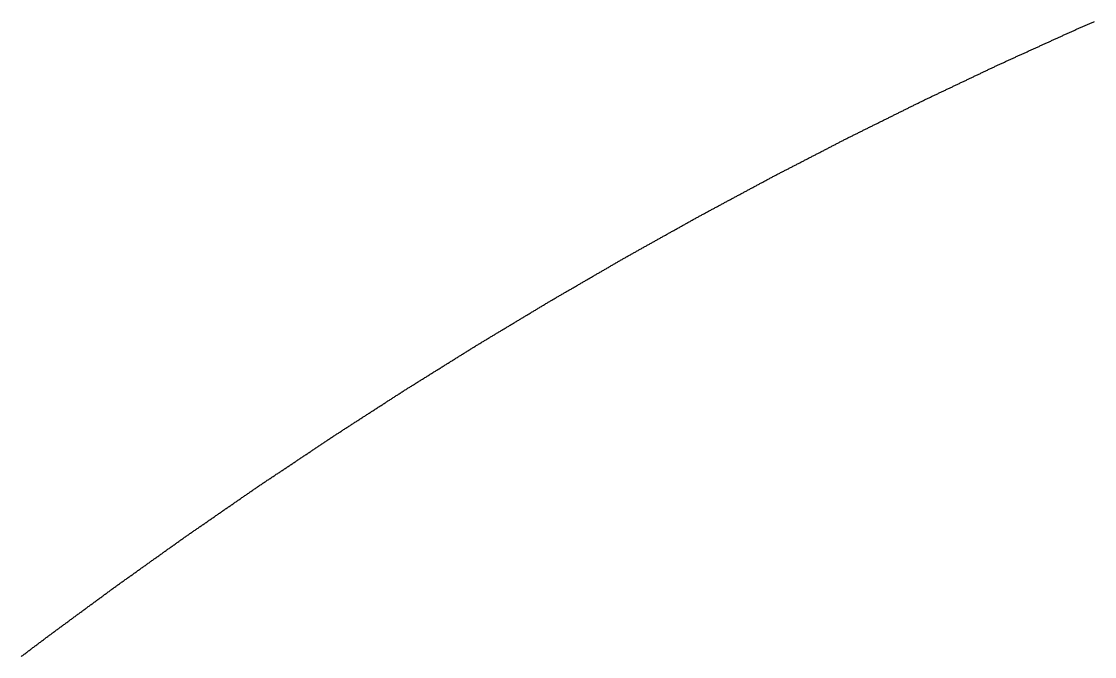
# Model space of a CAD drawing. Extents: x 1 to 322, y 1 to 270.
# Drawn here: x 123.01 to 135.96, y 8.14 to 15.8 of the extents above; entities that cross this region are included whole.
import ezdxf

# ---------------------------------------------------------------- set-up
doc = ezdxf.new("R2010")
doc.units = 0
doc.layers.get('0').update_dxf_attribs({"linetype": 'CONTINUOUS'})

msp = doc.modelspace()

# ---------------------------------------------------------------- linework, layer by layer
msp.add_polyline3d([(123.005, 8.14052, 0), (123.014, 8.14727, 0), (123.023, 8.15401, 0), (123.032, 8.16076, 0), (123.041, 8.1675, 0), (123.05, 8.17424, 0), (123.059, 8.18099, 0), (123.068, 8.18773, 0), (123.076, 8.19448, 0), (123.085, 8.20122, 0), (123.094, 8.20797, 0), (123.103, 8.21471, 0), (123.112, 8.22146, 0), (123.121, 8.2282, 0), (123.13, 8.23495, 0), (123.139, 8.24169, 0), (123.147, 8.24844, 0), (123.156, 8.25518, 0), (123.165, 8.26193, 0), (123.174, 8.26867, 0), (123.183, 8.27542, 0), (123.192, 8.28216, 0), (123.201, 8.2889, 0), (123.209, 8.29565, 0), (123.218, 8.30239, 0), (123.227, 8.30914, 0), (123.236, 8.31588, 0), (123.245, 8.32263, 0), (123.254, 8.32937, 0), (123.263, 8.33612, 0), (123.272, 8.34269, 0), (123.281, 8.34925, 0), (123.289, 8.35582, 0), (123.298, 8.36239, 0), (123.307, 8.36895, 0), (123.316, 8.37552, 0), (123.325, 8.38208, 0), (123.334, 8.38865, 0), (123.343, 8.39521, 0), (123.352, 8.40178, 0), (123.361, 8.40834, 0), (123.37, 8.41491, 0), (123.379, 8.42147, 0), (123.387, 8.42804, 0), (123.396, 8.4346, 0), (123.405, 8.44117, 0), (123.414, 8.44774, 0), (123.423, 8.4543, 0), (123.432, 8.46087, 0), (123.441, 8.46743, 0), (123.45, 8.474, 0), (123.459, 8.48056, 0), (123.468, 8.48713, 0), (123.477, 8.49369, 0), (123.485, 8.50026, 0), (123.494, 8.50682, 0), (123.503, 8.51339, 0), (123.512, 8.51995, 0), (123.521, 8.52652, 0), (123.53, 8.53309, 0), (123.539, 8.53965, 0), (123.548, 8.54622, 0), (123.557, 8.55278, 0), (123.566, 8.55935, 0), (123.575, 8.56591, 0), (123.583, 8.57248, 0), (123.592, 8.57904, 0), (123.601, 8.58561, 0), (123.61, 8.59217, 0), (123.619, 8.59874, 0), (123.628, 8.60531, 0), (123.637, 8.61187, 0), (123.646, 8.61844, 0), (123.655, 8.625, 0), (123.664, 8.63157, 0), (123.673, 8.63813, 0), (123.682, 8.6447, 0), (123.69, 8.65126, 0), (123.699, 8.65783, 0), (123.708, 8.66439, 0), (123.717, 8.67096, 0), (123.726, 8.67752, 0), (123.735, 8.68409, 0), (123.744, 8.69066, 0), (123.753, 8.69722, 0), (123.762, 8.70379, 0), (123.771, 8.71035, 0), (123.78, 8.71692, 0), (123.788, 8.72348, 0), (123.797, 8.73005, 0), (123.806, 8.73661, 0), (123.815, 8.74318, 0), (123.824, 8.74974, 0), (123.833, 8.75631, 0), (123.842, 8.76287, 0), (123.851, 8.76944, 0), (123.86, 8.77601, 0), (123.869, 8.78257, 0), (123.878, 8.78914, 0), (123.886, 8.7957, 0), (123.895, 8.80227, 0), (123.904, 8.80883, 0), (123.913, 8.8154, 0), (123.922, 8.82196, 0), (123.931, 8.82853, 0), (123.94, 8.83509, 0), (123.949, 8.84166, 0), (123.958, 8.84822, 0), (123.967, 8.85479, 0), (123.976, 8.86136, 0), (123.984, 8.86792, 0), (123.993, 8.87449, 0), (124.002, 8.88105, 0), (124.011, 8.88762, 0), (124.02, 8.89418, 0), (124.029, 8.90075, 0), (124.038, 8.90731, 0), (124.047, 8.91388, 0), (124.056, 8.92044, 0), (124.065, 8.92701, 0), (124.074, 8.93357, 0), (124.082, 8.94014, 0), (124.091, 8.94671, 0), (124.1, 8.95327, 0), (124.109, 8.95984, 0), (124.118, 8.9664, 0), (124.127, 8.97297, 0), (124.136, 8.97935, 0), (124.145, 8.98574, 0), (124.154, 8.99213, 0), (124.163, 8.99851, 0), (124.172, 9.0049, 0), (124.181, 9.01129, 0), (124.19, 9.01767, 0), (124.199, 9.02406, 0), (124.208, 9.03045, 0), (124.217, 9.03683, 0), (124.225, 9.04322, 0), (124.234, 9.04961, 0), (124.243, 9.05599, 0), (124.252, 9.06238, 0), (124.261, 9.06877, 0), (124.27, 9.07515, 0), (124.279, 9.08154, 0), (124.288, 9.08793, 0), (124.297, 9.09431, 0), (124.306, 9.1007, 0), (124.315, 9.10709, 0), (124.324, 9.11348, 0), (124.333, 9.11986, 0), (124.342, 9.12625, 0), (124.351, 9.13264, 0), (124.36, 9.13902, 0), (124.369, 9.14541, 0), (124.378, 9.1518, 0), (124.387, 9.15818, 0), (124.395, 9.16457, 0), (124.404, 9.17096, 0), (124.413, 9.17734, 0), (124.422, 9.18373, 0), (124.431, 9.19012, 0), (124.44, 9.1965, 0), (124.449, 9.20289, 0), (124.458, 9.20928, 0), (124.467, 9.21566, 0), (124.476, 9.22205, 0), (124.485, 9.22844, 0), (124.494, 9.23482, 0), (124.503, 9.24121, 0), (124.512, 9.2476, 0), (124.521, 9.25398, 0), (124.53, 9.26037, 0), (124.539, 9.26676, 0), (124.548, 9.27314, 0), (124.557, 9.27953, 0), (124.566, 9.28592, 0), (124.574, 9.2923, 0), (124.583, 9.29869, 0), (124.592, 9.30508, 0), (124.601, 9.31146, 0), (124.61, 9.31785, 0), (124.619, 9.32424, 0), (124.628, 9.33062, 0), (124.637, 9.33701, 0), (124.646, 9.3434, 0), (124.655, 9.34978, 0), (124.664, 9.35617, 0), (124.673, 9.36256, 0), (124.682, 9.36894, 0), (124.691, 9.37533, 0), (124.7, 9.38172, 0), (124.709, 9.3881, 0), (124.718, 9.39449, 0), (124.727, 9.40088, 0), (124.736, 9.40726, 0), (124.744, 9.41365, 0), (124.753, 9.42004, 0), (124.762, 9.42643, 0), (124.771, 9.43281, 0), (124.78, 9.4392, 0), (124.789, 9.44559, 0), (124.798, 9.45197, 0), (124.807, 9.45836, 0), (124.816, 9.46475, 0), (124.825, 9.47113, 0), (124.834, 9.47752, 0), (124.843, 9.48391, 0), (124.852, 9.49029, 0), (124.861, 9.49668, 0), (124.87, 9.50307, 0), (124.879, 9.50945, 0), (124.888, 9.51584, 0), (124.897, 9.52223, 0), (124.906, 9.52861, 0), (124.915, 9.535, 0), (124.923, 9.54139, 0), (124.932, 9.54777, 0), (124.941, 9.55416, 0), (124.95, 9.56055, 0), (124.959, 9.56693, 0), (124.968, 9.57332, 0), (124.977, 9.57971, 0), (124.986, 9.58609, 0), (124.995, 9.59247, 0), (125.004, 9.59868, 0), (125.013, 9.60489, 0), (125.022, 9.6111, 0), (125.031, 9.61731, 0), (125.04, 9.62352, 0), (125.049, 9.62973, 0), (125.058, 9.63593, 0), (125.067, 9.64214, 0), (125.076, 9.64835, 0), (125.085, 9.65456, 0), (125.094, 9.66077, 0), (125.103, 9.66698, 0), (125.112, 9.67319, 0), (125.121, 9.6794, 0), (125.13, 9.6856, 0), (125.139, 9.69181, 0), (125.148, 9.69802, 0), (125.157, 9.70423, 0), (125.166, 9.71044, 0), (125.175, 9.71665, 0), (125.184, 9.72286, 0), (125.193, 9.72907, 0), (125.202, 9.73527, 0), (125.211, 9.74148, 0), (125.22, 9.74769, 0), (125.229, 9.7539, 0), (125.238, 9.76011, 0), (125.247, 9.76632, 0), (125.256, 9.77253, 0), (125.265, 9.77874, 0), (125.274, 9.78494, 0), (125.283, 9.79115, 0), (125.292, 9.79736, 0), (125.301, 9.80357, 0), (125.31, 9.80978, 0), (125.319, 9.81599, 0), (125.328, 9.8222, 0), (125.337, 9.82841, 0), (125.346, 9.83461, 0), (125.355, 9.84082, 0), (125.364, 9.84703, 0), (125.373, 9.85324, 0), (125.382, 9.85945, 0), (125.39, 9.86566, 0), (125.399, 9.87187, 0), (125.408, 9.87808, 0), (125.417, 9.88428, 0), (125.426, 9.89049, 0), (125.435, 9.8967, 0), (125.444, 9.90291, 0), (125.453, 9.90912, 0), (125.462, 9.91533, 0), (125.471, 9.92154, 0), (125.48, 9.92775, 0), (125.489, 9.93395, 0), (125.498, 9.94016, 0), (125.507, 9.94637, 0), (125.516, 9.95258, 0), (125.525, 9.95879, 0), (125.534, 9.965, 0), (125.543, 9.97121, 0), (125.552, 9.97742, 0), (125.561, 9.98362, 0), (125.57, 9.98983, 0), (125.579, 9.99604, 0), (125.588, 10.0022, 0), (125.597, 10.0085, 0), (125.606, 10.0147, 0), (125.615, 10.0209, 0), (125.624, 10.0271, 0), (125.633, 10.0333, 0), (125.642, 10.0395, 0), (125.651, 10.0457, 0), (125.66, 10.0519, 0), (125.669, 10.0581, 0), (125.678, 10.0643, 0), (125.687, 10.0705, 0), (125.696, 10.0768, 0), (125.705, 10.083, 0), (125.714, 10.0892, 0), (125.723, 10.0954, 0), (125.732, 10.1016, 0), (125.741, 10.1078, 0), (125.75, 10.114, 0), (125.759, 10.1202, 0), (125.768, 10.1264, 0), (125.777, 10.1326, 0), (125.786, 10.1388, 0), (125.795, 10.1451, 0), (125.804, 10.1513, 0), (125.813, 10.1575, 0), (125.822, 10.1637, 0), (125.831, 10.1699, 0), (125.84, 10.1761, 0), (125.849, 10.1823, 0), (125.858, 10.1885, 0), (125.867, 10.1947, 0), (125.876, 10.2007, 0), (125.885, 10.2068, 0), (125.894, 10.2128, 0), (125.903, 10.2188, 0), (125.912, 10.2249, 0), (125.921, 10.2309, 0), (125.93, 10.2369, 0), (125.939, 10.243, 0), (125.948, 10.249, 0), (125.957, 10.255, 0), (125.966, 10.2611, 0), (125.975, 10.2671, 0), (125.984, 10.2731, 0), (125.993, 10.2791, 0), (126.002, 10.2852, 0), (126.011, 10.2912, 0), (126.02, 10.2972, 0), (126.029, 10.3033, 0), (126.038, 10.3093, 0), (126.047, 10.3153, 0), (126.056, 10.3214, 0), (126.065, 10.3274, 0), (126.074, 10.3334, 0), (126.083, 10.3395, 0), (126.092, 10.3455, 0), (126.101, 10.3515, 0), (126.111, 10.3576, 0), (126.12, 10.3636, 0), (126.129, 10.3696, 0), (126.138, 10.3756, 0), (126.147, 10.3817, 0), (126.156, 10.3877, 0), (126.165, 10.3937, 0), (126.174, 10.3998, 0), (126.183, 10.4058, 0), (126.192, 10.4118, 0), (126.201, 10.4179, 0), (126.21, 10.4239, 0), (126.219, 10.4299, 0), (126.228, 10.436, 0), (126.237, 10.442, 0), (126.246, 10.448, 0), (126.255, 10.4541, 0), (126.264, 10.4601, 0), (126.273, 10.4661, 0), (126.282, 10.4722, 0), (126.291, 10.4782, 0), (126.3, 10.4842, 0), (126.309, 10.4902, 0), (126.318, 10.4963, 0), (126.327, 10.5023, 0), (126.336, 10.5083, 0), (126.345, 10.5144, 0), (126.354, 10.5204, 0), (126.363, 10.5264, 0), (126.372, 10.5325, 0), (126.381, 10.5385, 0), (126.39, 10.5445, 0), (126.399, 10.5506, 0), (126.408, 10.5566, 0), (126.417, 10.5626, 0), (126.426, 10.5687, 0), (126.435, 10.5747, 0), (126.444, 10.5807, 0), (126.454, 10.5867, 0), (126.463, 10.5928, 0), (126.472, 10.5988, 0), (126.481, 10.6048, 0), (126.49, 10.6109, 0), (126.499, 10.6169, 0), (126.508, 10.6229, 0), (126.517, 10.629, 0), (126.526, 10.635, 0), (126.535, 10.641, 0), (126.544, 10.6471, 0), (126.553, 10.6531, 0), (126.562, 10.6591, 0), (126.571, 10.6652, 0), (126.58, 10.6712, 0), (126.589, 10.6772, 0), (126.598, 10.6833, 0), (126.607, 10.6893, 0), (126.616, 10.6953, 0), (126.625, 10.7013, 0), (126.634, 10.7074, 0), (126.643, 10.7134, 0), (126.652, 10.7194, 0), (126.661, 10.7255, 0), (126.67, 10.7315, 0), (126.679, 10.7375, 0), (126.688, 10.7436, 0), (126.697, 10.7496, 0), (126.706, 10.7556, 0), (126.715, 10.7617, 0), (126.724, 10.7677, 0), (126.733, 10.7737, 0), (126.742, 10.7797, 0), (126.751, 10.7856, 0), (126.76, 10.7914, 0), (126.77, 10.7973, 0), (126.779, 10.8032, 0), (126.788, 10.809, 0), (126.797, 10.8149, 0), (126.806, 10.8207, 0), (126.815, 10.8266, 0), (126.824, 10.8324, 0), (126.833, 10.8383, 0), (126.842, 10.8441, 0), (126.851, 10.85, 0), (126.86, 10.8558, 0), (126.869, 10.8617, 0), (126.878, 10.8676, 0), (126.887, 10.8734, 0), (126.896, 10.8793, 0), (126.906, 10.8851, 0), (126.915, 10.891, 0), (126.924, 10.8968, 0), (126.933, 10.9027, 0), (126.942, 10.9085, 0), (126.951, 10.9144, 0), (126.96, 10.9202, 0), (126.969, 10.9261, 0), (126.978, 10.932, 0), (126.987, 10.9378, 0), (126.996, 10.9437, 0), (127.005, 10.9495, 0), (127.014, 10.9554, 0), (127.023, 10.9612, 0), (127.032, 10.9671, 0), (127.041, 10.9729, 0), (127.051, 10.9788, 0), (127.06, 10.9846, 0), (127.069, 10.9905, 0), (127.078, 10.9964, 0), (127.087, 11.0022, 0), (127.096, 11.0081, 0), (127.105, 11.0139, 0), (127.114, 11.0198, 0), (127.123, 11.0256, 0), (127.132, 11.0315, 0), (127.141, 11.0373, 0), (127.15, 11.0432, 0), (127.159, 11.0491, 0), (127.168, 11.0549, 0), (127.177, 11.0608, 0), (127.187, 11.0666, 0), (127.196, 11.0725, 0), (127.205, 11.0783, 0), (127.214, 11.0842, 0), (127.223, 11.09, 0), (127.232, 11.0959, 0), (127.241, 11.1017, 0), (127.25, 11.1076, 0), (127.259, 11.1135, 0), (127.268, 11.1193, 0), (127.277, 11.1252, 0), (127.286, 11.131, 0), (127.295, 11.1369, 0), (127.304, 11.1427, 0), (127.313, 11.1486, 0), (127.322, 11.1544, 0), (127.332, 11.1603, 0), (127.341, 11.1661, 0), (127.35, 11.172, 0), (127.359, 11.1779, 0), (127.368, 11.1837, 0), (127.377, 11.1896, 0), (127.386, 11.1954, 0), (127.395, 11.2013, 0), (127.404, 11.2071, 0), (127.413, 11.213, 0), (127.422, 11.2188, 0), (127.431, 11.2247, 0), (127.44, 11.2305, 0), (127.449, 11.2364, 0), (127.458, 11.2423, 0), (127.468, 11.2481, 0), (127.477, 11.254, 0), (127.486, 11.2598, 0), (127.495, 11.2657, 0), (127.504, 11.2715, 0), (127.513, 11.2774, 0), (127.522, 11.2832, 0), (127.531, 11.2891, 0), (127.54, 11.295, 0), (127.549, 11.3008, 0), (127.558, 11.3067, 0), (127.567, 11.3125, 0), (127.576, 11.3184, 0), (127.585, 11.3242, 0), (127.594, 11.3301, 0), (127.604, 11.3359, 0), (127.613, 11.3418, 0), (127.622, 11.3476, 0), (127.631, 11.3533, 0), (127.64, 11.359, 0), (127.649, 11.3647, 0), (127.658, 11.3703, 0), (127.667, 11.376, 0), (127.676, 11.3817, 0), (127.685, 11.3874, 0), (127.694, 11.393, 0), (127.704, 11.3987, 0), (127.713, 11.4044, 0), (127.722, 11.4101, 0), (127.731, 11.4158, 0), (127.74, 11.4214, 0), (127.749, 11.4271, 0), (127.758, 11.4328, 0), (127.767, 11.4385, 0), (127.776, 11.4442, 0), (127.786, 11.4498, 0), (127.795, 11.4555, 0), (127.804, 11.4612, 0), (127.813, 11.4669, 0), (127.822, 11.4725, 0), (127.831, 11.4782, 0), (127.84, 11.4839, 0), (127.849, 11.4896, 0), (127.858, 11.4953, 0), (127.867, 11.5009, 0), (127.877, 11.5066, 0), (127.886, 11.5123, 0), (127.895, 11.518, 0), (127.904, 11.5237, 0), (127.913, 11.5293, 0), (127.922, 11.535, 0), (127.931, 11.5407, 0), (127.94, 11.5464, 0), (127.949, 11.5521, 0), (127.958, 11.5577, 0), (127.968, 11.5634, 0), (127.977, 11.5691, 0), (127.986, 11.5748, 0), (127.995, 11.5804, 0), (128.004, 11.5861, 0), (128.013, 11.5918, 0), (128.022, 11.5975, 0), (128.031, 11.6032, 0), (128.04, 11.6088, 0), (128.05, 11.6145, 0), (128.059, 11.6202, 0), (128.068, 11.6259, 0), (128.077, 11.6316, 0), (128.086, 11.6372, 0), (128.095, 11.6429, 0), (128.104, 11.6486, 0), (128.113, 11.6543, 0), (128.122, 11.6599, 0), (128.131, 11.6656, 0), (128.141, 11.6713, 0), (128.15, 11.677, 0), (128.159, 11.6827, 0), (128.168, 11.6883, 0), (128.177, 11.694, 0), (128.186, 11.6997, 0), (128.195, 11.7054, 0), (128.204, 11.7111, 0), (128.213, 11.7167, 0), (128.223, 11.7224, 0), (128.232, 11.7281, 0), (128.241, 11.7338, 0), (128.25, 11.7395, 0), (128.259, 11.7451, 0), (128.268, 11.7508, 0), (128.277, 11.7565, 0), (128.286, 11.7622, 0), (128.295, 11.7678, 0), (128.304, 11.7735, 0), (128.314, 11.7792, 0), (128.323, 11.7849, 0), (128.332, 11.7906, 0), (128.341, 11.7962, 0), (128.35, 11.8019, 0), (128.359, 11.8076, 0), (128.368, 11.8133, 0), (128.377, 11.819, 0), (128.386, 11.8246, 0), (128.395, 11.8303, 0), (128.405, 11.836, 0), (128.414, 11.8417, 0), (128.423, 11.8473, 0), (128.432, 11.853, 0), (128.441, 11.8587, 0), (128.45, 11.8644, 0), (128.459, 11.8701, 0), (128.468, 11.8757, 0), (128.477, 11.8814, 0), (128.487, 11.8871, 0), (128.496, 11.8928, 0), (128.505, 11.8984, 0), (128.514, 11.9039, 0), (128.523, 11.9094, 0), (128.532, 11.9149, 0), (128.541, 11.9204, 0), (128.55, 11.9259, 0), (128.56, 11.9314, 0), (128.569, 11.9369, 0), (128.578, 11.9425, 0), (128.587, 11.948, 0), (128.596, 11.9535, 0), (128.605, 11.959, 0), (128.614, 11.9645, 0), (128.624, 11.97, 0), (128.633, 11.9755, 0), (128.642, 11.981, 0), (128.651, 11.9865, 0), (128.66, 11.992, 0), (128.669, 11.9975, 0), (128.678, 12.003, 0), (128.688, 12.0085, 0), (128.697, 12.014, 0), (128.706, 12.0195, 0), (128.715, 12.025, 0), (128.724, 12.0305, 0), (128.733, 12.036, 0), (128.742, 12.0415, 0), (128.752, 12.047, 0), (128.761, 12.0525, 0), (128.77, 12.058, 0), (128.779, 12.0635, 0), (128.788, 12.069, 0), (128.797, 12.0745, 0), (128.806, 12.08, 0), (128.816, 12.0855, 0), (128.825, 12.091, 0), (128.834, 12.0965, 0), (128.843, 12.1021, 0), (128.852, 12.1076, 0), (128.861, 12.1131, 0), (128.87, 12.1186, 0), (128.88, 12.1241, 0), (128.889, 12.1296, 0), (128.898, 12.1351, 0), (128.907, 12.1406, 0), (128.916, 12.1461, 0), (128.925, 12.1516, 0), (128.934, 12.1571, 0), (128.944, 12.1626, 0), (128.953, 12.1681, 0), (128.962, 12.1736, 0), (128.971, 12.1791, 0), (128.98, 12.1846, 0), (128.989, 12.1901, 0), (128.999, 12.1956, 0), (129.008, 12.2011, 0), (129.017, 12.2066, 0), (129.026, 12.2121, 0), (129.035, 12.2176, 0), (129.044, 12.2231, 0), (129.053, 12.2286, 0), (129.063, 12.2341, 0), (129.072, 12.2396, 0), (129.081, 12.2451, 0), (129.09, 12.2506, 0), (129.099, 12.2561, 0), (129.108, 12.2617, 0), (129.117, 12.2672, 0), (129.127, 12.2727, 0), (129.136, 12.2782, 0), (129.145, 12.2837, 0), (129.154, 12.2892, 0), (129.163, 12.2947, 0), (129.172, 12.3002, 0), (129.181, 12.3057, 0), (129.191, 12.3112, 0), (129.2, 12.3167, 0), (129.209, 12.3222, 0), (129.218, 12.3277, 0), (129.227, 12.3332, 0), (129.236, 12.3387, 0), (129.245, 12.3442, 0), (129.255, 12.3497, 0), (129.264, 12.3552, 0), (129.273, 12.3607, 0), (129.282, 12.3662, 0), (129.291, 12.3717, 0), (129.3, 12.3772, 0), (129.309, 12.3827, 0), (129.319, 12.3882, 0), (129.328, 12.3937, 0), (129.337, 12.3992, 0), (129.346, 12.4047, 0), (129.355, 12.4102, 0), (129.364, 12.4157, 0), (129.373, 12.4212, 0), (129.383, 12.4268, 0), (129.392, 12.4322, 0), (129.401, 12.4375, 0), (129.41, 12.4429, 0), (129.419, 12.4482, 0), (129.428, 12.4535, 0), (129.438, 12.4589, 0), (129.447, 12.4642, 0), (129.456, 12.4695, 0), (129.465, 12.4748, 0), (129.474, 12.4802, 0), (129.484, 12.4855, 0), (129.493, 12.4908, 0), (129.502, 12.4962, 0), (129.511, 12.5015, 0), (129.52, 12.5068, 0), (129.529, 12.5121, 0), (129.539, 12.5175, 0), (129.548, 12.5228, 0), (129.557, 12.5281, 0), (129.566, 12.5335, 0), (129.575, 12.5388, 0), (129.585, 12.5441, 0), (129.594, 12.5495, 0), (129.603, 12.5548, 0), (129.612, 12.5601, 0), (129.621, 12.5654, 0), (129.63, 12.5708, 0), (129.64, 12.5761, 0), (129.649, 12.5814, 0), (129.658, 12.5868, 0), (129.667, 12.5921, 0), (129.676, 12.5974, 0), (129.686, 12.6027, 0), (129.695, 12.6081, 0), (129.704, 12.6134, 0), (129.713, 12.6187, 0), (129.722, 12.6241, 0), (129.731, 12.6294, 0), (129.741, 12.6347, 0), (129.75, 12.64, 0), (129.759, 12.6454, 0), (129.768, 12.6507, 0), (129.777, 12.656, 0), (129.787, 12.6614, 0), (129.796, 12.6667, 0), (129.805, 12.672, 0), (129.814, 12.6773, 0), (129.823, 12.6827, 0), (129.832, 12.688, 0), (129.842, 12.6933, 0), (129.851, 12.6987, 0), (129.86, 12.704, 0), (129.869, 12.7093, 0), (129.878, 12.7146, 0), (129.888, 12.72, 0), (129.897, 12.7253, 0), (129.906, 12.7306, 0), (129.915, 12.736, 0), (129.924, 12.7413, 0), (129.934, 12.7466, 0), (129.943, 12.7519, 0), (129.952, 12.7573, 0), (129.961, 12.7626, 0), (129.97, 12.7679, 0), (129.979, 12.7733, 0), (129.989, 12.7786, 0), (129.998, 12.7839, 0), (130.007, 12.7892, 0), (130.016, 12.7946, 0), (130.025, 12.7999, 0), (130.035, 12.8052, 0), (130.044, 12.8106, 0), (130.053, 12.8159, 0), (130.062, 12.8212, 0), (130.071, 12.8265, 0), (130.08, 12.8319, 0), (130.09, 12.8372, 0), (130.099, 12.8425, 0), (130.108, 12.8479, 0), (130.117, 12.8532, 0), (130.126, 12.8585, 0), (130.136, 12.8638, 0), (130.145, 12.8692, 0), (130.154, 12.8745, 0), (130.163, 12.8798, 0), (130.172, 12.8852, 0), (130.181, 12.8905, 0), (130.191, 12.8958, 0), (130.2, 12.9012, 0), (130.209, 12.9065, 0), (130.218, 12.9118, 0), (130.227, 12.9171, 0), (130.237, 12.9225, 0), (130.246, 12.9278, 0), (130.255, 12.9331, 0), (130.264, 12.9385, 0), (130.273, 12.9438, 0), (130.282, 12.9491, 0), (130.292, 12.9542, 0), (130.301, 12.9594, 0), (130.31, 12.9645, 0), (130.319, 12.9697, 0), (130.329, 12.9748, 0), (130.338, 12.98, 0), (130.347, 12.9851, 0), (130.356, 12.9903, 0), (130.366, 12.9955, 0), (130.375, 13.0006, 0), (130.384, 13.0058, 0), (130.393, 13.0109, 0), (130.402, 13.0161, 0), (130.412, 13.0212, 0), (130.421, 13.0264, 0), (130.43, 13.0315, 0), (130.439, 13.0367, 0), (130.449, 13.0419, 0), (130.458, 13.047, 0), (130.467, 13.0522, 0), (130.476, 13.0573, 0), (130.485, 13.0625, 0), (130.495, 13.0676, 0), (130.504, 13.0728, 0), (130.513, 13.0779, 0), (130.522, 13.0831, 0), (130.532, 13.0882, 0), (130.541, 13.0934, 0), (130.55, 13.0986, 0), (130.559, 13.1037, 0), (130.568, 13.1089, 0), (130.578, 13.114, 0), (130.587, 13.1192, 0), (130.596, 13.1243, 0), (130.605, 13.1295, 0), (130.615, 13.1346, 0), (130.624, 13.1398, 0), (130.633, 13.1449, 0), (130.642, 13.1501, 0), (130.651, 13.1553, 0), (130.661, 13.1604, 0), (130.67, 13.1656, 0), (130.679, 13.1707, 0), (130.688, 13.1759, 0), (130.698, 13.181, 0), (130.707, 13.1862, 0), (130.716, 13.1913, 0), (130.725, 13.1965, 0), (130.734, 13.2017, 0), (130.744, 13.2068, 0), (130.753, 13.212, 0), (130.762, 13.2171, 0), (130.771, 13.2223, 0), (130.781, 13.2274, 0), (130.79, 13.2326, 0), (130.799, 13.2377, 0), (130.808, 13.2429, 0), (130.817, 13.248, 0), (130.827, 13.2532, 0), (130.836, 13.2584, 0), (130.845, 13.2635, 0), (130.854, 13.2687, 0), (130.864, 13.2738, 0), (130.873, 13.279, 0), (130.882, 13.2841, 0), (130.891, 13.2893, 0), (130.9, 13.2944, 0), (130.91, 13.2996, 0), (130.919, 13.3047, 0), (130.928, 13.3099, 0), (130.937, 13.3151, 0), (130.947, 13.3202, 0), (130.956, 13.3254, 0), (130.965, 13.3305, 0), (130.974, 13.3357, 0), (130.983, 13.3408, 0), (130.993, 13.346, 0), (131.002, 13.3511, 0), (131.011, 13.3563, 0), (131.02, 13.3615, 0), (131.03, 13.3666, 0), (131.039, 13.3718, 0), (131.048, 13.3769, 0), (131.057, 13.3821, 0), (131.067, 13.3872, 0), (131.076, 13.3924, 0), (131.085, 13.3975, 0), (131.094, 13.4027, 0), (131.103, 13.4078, 0), (131.113, 13.413, 0), (131.122, 13.4182, 0), (131.131, 13.4233, 0), (131.14, 13.4285, 0), (131.15, 13.4336, 0), (131.159, 13.4388, 0), (131.168, 13.4439, 0), (131.177, 13.449, 0), (131.186, 13.454, 0), (131.196, 13.459, 0), (131.205, 13.464, 0), (131.214, 13.469, 0), (131.224, 13.4739, 0), (131.233, 13.4789, 0), (131.242, 13.4839, 0), (131.251, 13.4889, 0), (131.261, 13.4939, 0), (131.27, 13.4988, 0), (131.279, 13.5038, 0), (131.288, 13.5088, 0), (131.298, 13.5138, 0), (131.307, 13.5188, 0), (131.316, 13.5238, 0), (131.325, 13.5287, 0), (131.335, 13.5337, 0), (131.344, 13.5387, 0), (131.353, 13.5437, 0), (131.362, 13.5487, 0), (131.372, 13.5536, 0), (131.381, 13.5586, 0), (131.39, 13.5636, 0), (131.4, 13.5686, 0), (131.409, 13.5736, 0), (131.418, 13.5786, 0), (131.427, 13.5835, 0), (131.437, 13.5885, 0), (131.446, 13.5935, 0), (131.455, 13.5985, 0), (131.464, 13.6035, 0), (131.474, 13.6084, 0), (131.483, 13.6134, 0), (131.492, 13.6184, 0), (131.501, 13.6234, 0), (131.511, 13.6284, 0), (131.52, 13.6333, 0), (131.529, 13.6383, 0), (131.539, 13.6433, 0), (131.548, 13.6483, 0), (131.557, 13.6533, 0), (131.566, 13.6583, 0), (131.576, 13.6632, 0), (131.585, 13.6682, 0), (131.594, 13.6732, 0), (131.603, 13.6782, 0), (131.613, 13.6832, 0), (131.622, 13.6881, 0), (131.631, 13.6931, 0), (131.64, 13.6981, 0), (131.65, 13.7031, 0), (131.659, 13.7081, 0), (131.668, 13.7131, 0), (131.677, 13.718, 0), (131.687, 13.723, 0), (131.696, 13.728, 0), (131.705, 13.733, 0), (131.715, 13.738, 0), (131.724, 13.7429, 0), (131.733, 13.7479, 0), (131.742, 13.7529, 0), (131.752, 13.7579, 0), (131.761, 13.7629, 0), (131.77, 13.7678, 0), (131.779, 13.7728, 0), (131.789, 13.7778, 0), (131.798, 13.7828, 0), (131.807, 13.7878, 0), (131.816, 13.7928, 0), (131.826, 13.7977, 0), (131.835, 13.8027, 0), (131.844, 13.8077, 0), (131.854, 13.8127, 0), (131.863, 13.8177, 0), (131.872, 13.8226, 0), (131.881, 13.8276, 0), (131.891, 13.8326, 0), (131.9, 13.8376, 0), (131.909, 13.8426, 0), (131.918, 13.8476, 0), (131.928, 13.8525, 0), (131.937, 13.8575, 0), (131.946, 13.8625, 0), (131.955, 13.8675, 0), (131.965, 13.8725, 0), (131.974, 13.8774, 0), (131.983, 13.8824, 0), (131.992, 13.8874, 0), (132.002, 13.8924, 0), (132.011, 13.8974, 0), (132.02, 13.9023, 0), (132.03, 13.9073, 0), (132.039, 13.9123, 0), (132.048, 13.9173, 0), (132.057, 13.9223, 0), (132.067, 13.9273, 0), (132.076, 13.9322, 0), (132.085, 13.937, 0), (132.094, 13.9418, 0), (132.104, 13.9466, 0), (132.113, 13.9514, 0), (132.122, 13.9562, 0), (132.132, 13.961, 0), (132.141, 13.9658, 0), (132.15, 13.9706, 0), (132.16, 13.9755, 0), (132.169, 13.9803, 0), (132.178, 13.9851, 0), (132.188, 13.9899, 0), (132.197, 13.9947, 0), (132.206, 13.9995, 0), (132.215, 14.0043, 0), (132.225, 14.0091, 0), (132.234, 14.0139, 0), (132.243, 14.0187, 0), (132.253, 14.0235, 0), (132.262, 14.0284, 0), (132.271, 14.0332, 0), (132.281, 14.038, 0), (132.29, 14.0428, 0), (132.299, 14.0476, 0), (132.309, 14.0524, 0), (132.318, 14.0572, 0), (132.327, 14.062, 0), (132.336, 14.0668, 0), (132.346, 14.0716, 0), (132.355, 14.0764, 0), (132.364, 14.0813, 0), (132.374, 14.0861, 0), (132.383, 14.0909, 0), (132.392, 14.0957, 0), (132.402, 14.1005, 0), (132.411, 14.1053, 0), (132.42, 14.1101, 0), (132.429, 14.1149, 0), (132.439, 14.1197, 0), (132.448, 14.1245, 0), (132.457, 14.1293, 0), (132.467, 14.1341, 0), (132.476, 14.139, 0), (132.485, 14.1438, 0), (132.495, 14.1486, 0), (132.504, 14.1534, 0), (132.513, 14.1582, 0), (132.523, 14.163, 0), (132.532, 14.1678, 0), (132.541, 14.1726, 0), (132.55, 14.1774, 0), (132.56, 14.1822, 0), (132.569, 14.187, 0), (132.578, 14.1919, 0), (132.588, 14.1967, 0), (132.597, 14.2015, 0), (132.606, 14.2063, 0), (132.616, 14.2111, 0), (132.625, 14.2159, 0), (132.634, 14.2207, 0), (132.644, 14.2255, 0), (132.653, 14.2303, 0), (132.662, 14.2351, 0), (132.671, 14.2399, 0), (132.681, 14.2448, 0), (132.69, 14.2496, 0), (132.699, 14.2544, 0), (132.709, 14.2592, 0), (132.718, 14.264, 0), (132.727, 14.2688, 0), (132.737, 14.2736, 0), (132.746, 14.2784, 0), (132.755, 14.2832, 0), (132.764, 14.288, 0), (132.774, 14.2928, 0), (132.783, 14.2976, 0), (132.792, 14.3025, 0), (132.802, 14.3073, 0), (132.811, 14.3121, 0), (132.82, 14.3169, 0), (132.83, 14.3217, 0), (132.839, 14.3265, 0), (132.848, 14.3313, 0), (132.858, 14.3361, 0), (132.867, 14.3409, 0), (132.876, 14.3457, 0), (132.885, 14.3505, 0), (132.895, 14.3554, 0), (132.904, 14.3602, 0), (132.913, 14.365, 0), (132.923, 14.3698, 0), (132.932, 14.3746, 0), (132.941, 14.3794, 0), (132.951, 14.3842, 0), (132.96, 14.389, 0), (132.969, 14.3938, 0), (132.979, 14.3986, 0), (132.988, 14.4032, 0), (132.997, 14.4078, 0), (133.007, 14.4125, 0), (133.016, 14.4171, 0), (133.025, 14.4218, 0), (133.035, 14.4264, 0), (133.044, 14.431, 0), (133.053, 14.4357, 0), (133.063, 14.4403, 0), (133.072, 14.4449, 0), (133.081, 14.4496, 0), (133.091, 14.4542, 0), (133.1, 14.4588, 0), (133.109, 14.4635, 0), (133.119, 14.4681, 0), (133.128, 14.4728, 0), (133.137, 14.4774, 0), (133.147, 14.482, 0), (133.156, 14.4867, 0), (133.165, 14.4913, 0), (133.175, 14.4959, 0), (133.184, 14.5006, 0), (133.194, 14.5052, 0), (133.203, 14.5099, 0), (133.212, 14.5145, 0), (133.222, 14.5191, 0), (133.231, 14.5238, 0), (133.24, 14.5284, 0), (133.25, 14.533, 0), (133.259, 14.5377, 0), (133.268, 14.5423, 0), (133.278, 14.5469, 0), (133.287, 14.5516, 0), (133.296, 14.5562, 0), (133.306, 14.5609, 0), (133.315, 14.5655, 0), (133.324, 14.5701, 0), (133.334, 14.5748, 0), (133.343, 14.5794, 0), (133.352, 14.584, 0), (133.362, 14.5887, 0), (133.371, 14.5933, 0), (133.38, 14.598, 0), (133.39, 14.6026, 0), (133.399, 14.6072, 0), (133.409, 14.6119, 0), (133.418, 14.6165, 0), (133.427, 14.6211, 0), (133.437, 14.6258, 0), (133.446, 14.6304, 0), (133.455, 14.635, 0), (133.465, 14.6397, 0), (133.474, 14.6443, 0), (133.483, 14.649, 0), (133.493, 14.6536, 0), (133.502, 14.6582, 0), (133.511, 14.6629, 0), (133.521, 14.6675, 0), (133.53, 14.6721, 0), (133.539, 14.6768, 0), (133.549, 14.6814, 0), (133.558, 14.6861, 0), (133.567, 14.6907, 0), (133.577, 14.6953, 0), (133.586, 14.7, 0), (133.595, 14.7046, 0), (133.605, 14.7092, 0), (133.614, 14.7139, 0), (133.624, 14.7185, 0), (133.633, 14.7231, 0), (133.642, 14.7278, 0), (133.652, 14.7324, 0), (133.661, 14.7371, 0), (133.67, 14.7417, 0), (133.68, 14.7463, 0), (133.689, 14.751, 0), (133.698, 14.7556, 0), (133.708, 14.7602, 0), (133.717, 14.7649, 0), (133.726, 14.7695, 0), (133.736, 14.7741, 0), (133.745, 14.7788, 0), (133.754, 14.7834, 0), (133.764, 14.7881, 0), (133.773, 14.7927, 0), (133.782, 14.7973, 0), (133.792, 14.802, 0), (133.801, 14.8066, 0), (133.81, 14.8112, 0), (133.82, 14.8159, 0), (133.829, 14.8205, 0), (133.839, 14.8252, 0), (133.848, 14.8298, 0), (133.857, 14.8344, 0), (133.867, 14.8391, 0), (133.876, 14.8437, 0), (133.885, 14.8483, 0), (133.895, 14.8527, 0), (133.904, 14.8572, 0), (133.913, 14.8617, 0), (133.923, 14.8661, 0), (133.932, 14.8706, 0), (133.942, 14.8751, 0), (133.951, 14.8795, 0), (133.96, 14.884, 0), (133.97, 14.8885, 0), (133.979, 14.8929, 0), (133.989, 14.8974, 0), (133.998, 14.9019, 0), (134.007, 14.9063, 0), (134.017, 14.9108, 0), (134.026, 14.9152, 0), (134.035, 14.9197, 0), (134.045, 14.9242, 0), (134.054, 14.9286, 0), (134.064, 14.9331, 0), (134.073, 14.9376, 0), (134.082, 14.942, 0), (134.092, 14.9465, 0), (134.101, 14.951, 0), (134.111, 14.9554, 0), (134.12, 14.9599, 0), (134.129, 14.9644, 0), (134.139, 14.9688, 0), (134.148, 14.9733, 0), (134.158, 14.9778, 0), (134.167, 14.9822, 0), (134.176, 14.9867, 0), (134.186, 14.9912, 0), (134.195, 14.9956, 0), (134.205, 15.0001, 0), (134.214, 15.0046, 0), (134.223, 15.009, 0), (134.233, 15.0135, 0), (134.242, 15.018, 0), (134.251, 15.0224, 0), (134.261, 15.0269, 0), (134.27, 15.0313, 0), (134.28, 15.0358, 0), (134.289, 15.0403, 0), (134.298, 15.0447, 0), (134.308, 15.0492, 0), (134.317, 15.0537, 0), (134.327, 15.0581, 0), (134.336, 15.0626, 0), (134.345, 15.0671, 0), (134.355, 15.0715, 0), (134.364, 15.076, 0), (134.374, 15.0805, 0), (134.383, 15.0849, 0), (134.392, 15.0894, 0), (134.402, 15.0939, 0), (134.411, 15.0983, 0), (134.42, 15.1028, 0), (134.43, 15.1073, 0), (134.439, 15.1117, 0), (134.449, 15.1162, 0), (134.458, 15.1207, 0), (134.467, 15.1251, 0), (134.477, 15.1296, 0), (134.486, 15.134, 0), (134.496, 15.1385, 0), (134.505, 15.143, 0), (134.514, 15.1474, 0), (134.524, 15.1519, 0), (134.533, 15.1564, 0), (134.543, 15.1608, 0), (134.552, 15.1653, 0), (134.561, 15.1698, 0), (134.571, 15.1742, 0), (134.58, 15.1787, 0), (134.589, 15.1832, 0), (134.599, 15.1876, 0), (134.608, 15.1921, 0), (134.618, 15.1966, 0), (134.627, 15.201, 0), (134.636, 15.2055, 0), (134.646, 15.21, 0), (134.655, 15.2144, 0), (134.665, 15.2189, 0), (134.674, 15.2234, 0), (134.683, 15.2278, 0), (134.693, 15.2323, 0), (134.702, 15.2368, 0), (134.712, 15.2412, 0), (134.721, 15.2457, 0), (134.73, 15.2501, 0), (134.74, 15.2546, 0), (134.749, 15.2591, 0), (134.759, 15.2635, 0), (134.768, 15.268, 0), (134.777, 15.2725, 0), (134.787, 15.2769, 0), (134.796, 15.2813, 0), (134.806, 15.2856, 0), (134.815, 15.2899, 0), (134.824, 15.2942, 0), (134.834, 15.2985, 0), (134.843, 15.3028, 0), (134.853, 15.3071, 0), (134.862, 15.3114, 0), (134.872, 15.3157, 0), (134.881, 15.32, 0), (134.89, 15.3243, 0), (134.9, 15.3286, 0), (134.909, 15.3329, 0), (134.919, 15.3372, 0), (134.928, 15.3415, 0), (134.938, 15.3457, 0), (134.947, 15.35, 0), (134.956, 15.3543, 0), (134.966, 15.3586, 0), (134.975, 15.3629, 0), (134.985, 15.3672, 0), (134.994, 15.3715, 0), (135.004, 15.3758, 0), (135.013, 15.3801, 0), (135.022, 15.3844, 0), (135.032, 15.3887, 0), (135.041, 15.393, 0), (135.051, 15.3973, 0), (135.06, 15.4016, 0), (135.07, 15.4059, 0), (135.079, 15.4102, 0), (135.089, 15.4145, 0), (135.098, 15.4188, 0), (135.107, 15.423, 0), (135.117, 15.4273, 0), (135.126, 15.4316, 0), (135.136, 15.4359, 0), (135.145, 15.4402, 0), (135.155, 15.4445, 0), (135.164, 15.4488, 0), (135.173, 15.4531, 0), (135.183, 15.4574, 0), (135.192, 15.4617, 0), (135.202, 15.466, 0), (135.211, 15.4703, 0), (135.221, 15.4746, 0), (135.23, 15.4789, 0), (135.239, 15.4832, 0), (135.249, 15.4875, 0), (135.258, 15.4918, 0), (135.268, 15.4961, 0), (135.277, 15.5003, 0), (135.287, 15.5046, 0), (135.296, 15.5089, 0), (135.305, 15.5132, 0), (135.315, 15.5175, 0), (135.324, 15.5218, 0), (135.334, 15.5261, 0), (135.343, 15.5304, 0), (135.353, 15.5347, 0), (135.362, 15.539, 0), (135.371, 15.5433, 0), (135.381, 15.5476, 0), (135.39, 15.5519, 0), (135.4, 15.5562, 0), (135.409, 15.5605, 0), (135.419, 15.5648, 0), (135.428, 15.5691, 0), (135.438, 15.5734, 0), (135.447, 15.5777, 0), (135.456, 15.5819, 0), (135.466, 15.5862, 0), (135.475, 15.5905, 0), (135.485, 15.5948, 0), (135.494, 15.5991, 0), (135.504, 15.6034, 0), (135.513, 15.6077, 0), (135.522, 15.612, 0), (135.532, 15.6163, 0), (135.541, 15.6206, 0), (135.551, 15.6249, 0), (135.56, 15.6292, 0), (135.57, 15.6335, 0), (135.579, 15.6378, 0), (135.588, 15.6421, 0), (135.598, 15.6464, 0), (135.607, 15.6507, 0), (135.617, 15.655, 0), (135.626, 15.6592, 0), (135.636, 15.6635, 0), (135.645, 15.6678, 0), (135.654, 15.6721, 0), (135.664, 15.6764, 0), (135.673, 15.6807, 0), (135.683, 15.685, 0), (135.692, 15.6893, 0), (135.702, 15.6936, 0), (135.711, 15.6978, 0), (135.721, 15.7019, 0), (135.73, 15.7061, 0), (135.74, 15.7102, 0), (135.749, 15.7143, 0), (135.758, 15.7184, 0), (135.768, 15.7226, 0), (135.777, 15.7267, 0), (135.787, 15.7308, 0), (135.796, 15.7349, 0), (135.806, 15.7391, 0), (135.815, 15.7432, 0), (135.825, 15.7473, 0), (135.834, 15.7514, 0), (135.844, 15.7556, 0), (135.853, 15.7597, 0), (135.863, 15.7638, 0), (135.872, 15.7679, 0), (135.882, 15.7721, 0), (135.891, 15.7762, 0), (135.901, 15.7803, 0), (135.91, 15.7844, 0), (135.92, 15.7885, 0), (135.929, 15.7927, 0), (135.939, 15.7968, 0), (135.948, 15.8009, 0), (135.957, 15.805, 0)])

doc.saveas('drawing.dxf')
